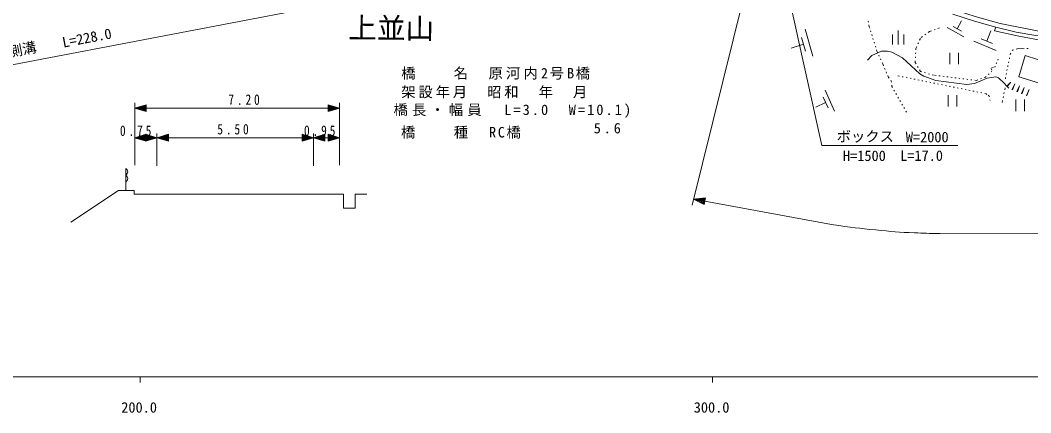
# Model space of a CAD drawing. Units: millimetres, scale not verified. Extents: x 40000 to 680000, y 20000 to 380000.
# Drawn here: x 247074 to 423602, y 198715 to 267322 of the extents above; entities that cross this region are included whole.
import ezdxf
from ezdxf.enums import TextEntityAlignment as Align

# ---------------------------------------------------------------- set-up
doc = ezdxf.new("R2010")
doc.units = ezdxf.units.MM
doc.header["$LTSCALE"] = 1000
for name, color, linetype, lineweight in [('M-BGD', 7, 'Continuous', 13), ('M-BMK-HTXT', 7, 'Continuous', 13), ('M-STR-HTXT', 7, 'Continuous', 13), ('M-TTL-BAND', 7, 'Continuous', 13)]:
    doc.layers.add(name, color=color, linetype=linetype, lineweight=lineweight)
doc.styles.add('ＭＳ ゴシック', font='')
doc.styles.get('ＭＳ ゴシック').set_extended_font_data('MS Gothic')

msp = doc.modelspace()

# ---------------------------------------------------------------- linework, layer by layer
at = {"layer": 'M-BGD'}
for p, q in [((409982, 268365), (413792, 267180)), ((395188, 267177), (395228, 266981)), ((410757, 265830), (411481, 267209)), ((413792, 267180), (417518, 266079)), ((384180, 265741), (385540, 261020)), ((395330, 266492), (395393, 266187)), ((395393, 266187), (395467, 265952)), ((395617, 265474), (395676, 265284)), ((395826, 264806), (395886, 264616)), ((399427, 263049), (399427, 264799)), ((400427, 263049), (400427, 265549)), ((401427, 263049), (401427, 264799)), ((405261, 264882), (405096, 264768)), ((405927, 265340), (405673, 265165)), ((406236, 265453), (405927, 265340)), ((406893, 265693), (406705, 265624)), ((407672, 265978), (407363, 265865)), ((411900, 264443), (408973, 266046)), ((411489, 265429), (410025, 266231)), ((415922, 263643), (416648, 265468)), ((417264, 265487), (417518, 266079)), ((383916, 263109), (381724, 262435)), ((383576, 264289), (384256, 261929)), ((396035, 264138), (396095, 263948)), ((396244, 263471), (396304, 263280)), ((403962, 263349), (403882, 263165)), ((404309, 264136), (404164, 263806)), ((404684, 264485), (404430, 264310)), ((417538, 262054), (413656, 263679)), ((416892, 263237), (414952, 264049)), ((396454, 262803), (396514, 262612)), ((396663, 262135), (396737, 261899)), ((396737, 261899), (396845, 261658)), ((403496, 261617), (403485, 261417)), ((403535, 262378), (403522, 262116)), ((403680, 262708), (403535, 262378)), ((409489, 261612), (409489, 259612)), ((410989, 259612), (410989, 261612)), ((420045, 261492), (419997, 261251)), ((420100, 261578), (420045, 261492)), ((420426, 262085), (420370, 261999)), ((420587, 262135), (420426, 262085)), ((421225, 262334), (421064, 262284)), ((422437, 262352), (421225, 262334)), ((423137, 262363), (422937, 262360)), ((397050, 261202), (397132, 261019)), ((397336, 260563), (397418, 260381)), ((397623, 259924), (397731, 259684)), ((397731, 259684), (397867, 259371)), ((403423, 260219), (403409, 259957)), ((403409, 259957), (403570, 259678)), ((403459, 260918), (403449, 260718)), ((417576, 259722), (417656, 259905)), ((417854, 260364), (417918, 260513)), ((419759, 260075), (419719, 259879)), ((419898, 260761), (419858, 260565)), ((398067, 258913), (398147, 258730)), ((398347, 258271), (398427, 258088)), ((403819, 259245), (403919, 259071)), ((404168, 258638), (404328, 258359)), ((404328, 258359), (404556, 258296)), ((405037, 258161), (405230, 258108)), ((405712, 257974), (405904, 257920)), ((406386, 257786), (406614, 257722)), ((416165, 257809), (416311, 257946)), ((416675, 258288), (416773, 258380)), ((416773, 258596), (416699, 258853)), ((416819, 259065), (417083, 259091)), ((417296, 259112), (417314, 259114)), ((417314, 259114), (417378, 259263)), ((419343, 258017), (419303, 257821)), ((419482, 258703), (419442, 258507)), ((419620, 259389), (419581, 259193)), ((398627, 257630), (398763, 257317)), ((398763, 257317), (398840, 257215)), ((399140, 256815), (399216, 256713)), ((399216, 256713), (399243, 256485)), ((399302, 255988), (399330, 255760)), ((400383, 257602), (400649, 257548)), ((401139, 257448), (401335, 257408)), ((401825, 257309), (402021, 257269)), ((402511, 257170), (402707, 257130)), ((403198, 257031), (403394, 256991)), ((403884, 256892), (404080, 256852)), ((404570, 256752), (404766, 256713)), ((405256, 256613), (405452, 256574)), ((405942, 256474), (406138, 256434)), ((406628, 256335), (406824, 256295)), ((406772, 257693), (407068, 257657)), ((407314, 256196), (407510, 256156)), ((407564, 257597), (407763, 257573)), ((408000, 256057), (408196, 256017)), ((408259, 257513), (408458, 257489)), ((408954, 257429), (409153, 257405)), ((409649, 257345), (409848, 257321)), ((410344, 257261), (410543, 257236)), ((411039, 257176), (411237, 257152)), ((411734, 257092), (411932, 257068)), ((412429, 257008), (412627, 256984)), ((413124, 256924), (413322, 256900)), ((413819, 256840), (414114, 256804)), ((414114, 256804), (414344, 256886)), ((414815, 257055), (415003, 257123)), ((415473, 257292), (415703, 257374)), ((415703, 257374), (415801, 257466)), ((419204, 257331), (419156, 257090)), ((419400, 255811), (420133, 256465)), ((419435, 255775), (420133, 256465)), ((419470, 255740), (420133, 256465)), ((420342, 255210), (420800, 256199)), ((420388, 255191), (420800, 256199)), ((420434, 255172), (420800, 256199)), ((387675, 255106), (389333, 251427)), ((399330, 255760), (399452, 255543)), ((399699, 255108), (399798, 254934)), ((400044, 254499), (400143, 254325)), ((408686, 255918), (408882, 255878)), ((409155, 254237), (409155, 252237)), ((409372, 255778), (409568, 255739)), ((410058, 255639), (410254, 255600)), ((410655, 252237), (410655, 254237)), ((410744, 255500), (410940, 255460)), ((411430, 255361), (411626, 255321)), ((412116, 255222), (412312, 255182)), ((412802, 255083), (412998, 255043)), ((413488, 254944), (413684, 254904)), ((414174, 254804), (414370, 254765)), ((414860, 254665), (415056, 254626)), ((415546, 254526), (415813, 254472)), ((415813, 254472), (415945, 254365)), ((418947, 254661), (418908, 254465)), ((419110, 255478), (419045, 255151)), ((419470, 255740), (419400, 255811)), ((420434, 255172), (420342, 255210)), ((421175, 254869), (421637, 255866)), ((421267, 254831), (421175, 254869)), ((421221, 254850), (421637, 255866)), ((421267, 254831), (421637, 255866)), ((422008, 254528), (422473, 255533)), ((422100, 254490), (422008, 254528)), ((422054, 254509), (422473, 255533)), ((422100, 254490), (422473, 255533)), ((422841, 254188), (423309, 255200)), ((422887, 254169), (423309, 255200)), ((422933, 254150), (423309, 255200)), ((387768, 252935), (386066, 252131)), ((387354, 253855), (388183, 252015)), ((400389, 253890), (400488, 253716)), ((400734, 253281), (400833, 253107)), ((401080, 252672), (401178, 252498)), ((416156, 254193), (416350, 254036)), ((416350, 254036), (416376, 253903)), ((416474, 253413), (416501, 253281)), ((418672, 253288), (418607, 252961)), ((418809, 253975), (418770, 253779)), ((420981, 253444), (420981, 251444)), ((422481, 251444), (422481, 253444)), ((422933, 254150), (422841, 254188)), ((401425, 252063), (401523, 251889)), ((401770, 251454), (401893, 251237))]:
    msp.add_line(p, q, dxfattribs=at)
for points in [[(397198, 274800), (397621, 274969), (399907, 273784), (403717, 271837), (407442, 270228), (410998, 268873), (413877, 267942), (418280, 266757), (425561, 265317), (446643, 262862), (471620, 259560)], [(417264, 265487), (421497, 264555), (425900, 263709), (428524, 263370), (430556, 263201), (432944, 263223)], [(417518, 266079), (421074, 265233), (424460, 264640), (433096, 263624)], [(395081, 260322), (395843, 261169), (397536, 261931), (398552, 261931), (399314, 261761), (401177, 260745), (404225, 257951), (404902, 257528), (407019, 256766), (412438, 256089), (413792, 256258), (415994, 257189), (417518, 257443), (417941, 257274), (418957, 256343), (419042, 256173)]]:
    msp.add_lwpolyline(points, dxfattribs=at)
msp.add_lwpolyline([(421497, 257443), (422598, 261169), (426916, 259729), (425900, 256089)], close=True, dxfattribs=at)
msp.add_open_spline([(419042, 256173), (419400, 255811), (419400, 255811), (419758, 255449)], degree=3, dxfattribs=at)
at = {"layer": 'M-STR-HTXT'}
for p, q in [((387090, 245425), (377193, 290105)), ((148037, 240881), (344088, 278345)), ((364439, 235010), (373995, 273636)), ((267068, 241995), (267068, 252865)), ((267068, 251951), (269068, 252551)), ((269068, 251351), (269068, 252551)), ((302865, 251951), (300865, 252551)), ((300865, 252551), (300865, 251351)), ((302865, 241995), (302865, 252865)), ((267068, 251951), (269068, 251351)), ((267068, 251951), (269068, 251951)), ((269068, 252071), (267468, 252071)), ((269068, 251831), (267468, 251831)), ((267868, 252191), (269068, 252191)), ((267868, 251711), (269068, 251711)), ((269068, 252311), (268268, 252311)), ((269068, 251591), (268268, 251591)), ((268668, 252431), (269068, 252431)), ((268668, 251471), (269068, 251471)), ((269068, 251951), (300865, 251951)), ((301265, 252431), (300865, 252431)), ((300865, 252311), (301665, 252311)), ((302065, 252191), (300865, 252191)), ((300865, 252071), (302465, 252071)), ((302865, 251951), (300865, 251351)), ((302865, 251951), (300865, 251951)), ((300865, 251831), (302465, 251831)), ((302065, 251711), (300865, 251711)), ((300865, 251591), (301665, 251591)), ((301265, 251471), (300865, 251471)), ((267068, 246782), (269068, 247382)), ((269068, 247142), (268268, 247142)), ((268668, 247262), (269068, 247262)), ((270966, 246782), (268966, 247382)), ((268966, 247382), (268966, 246182)), ((269366, 247262), (268966, 247262)), ((268966, 247142), (269766, 247142)), ((269068, 246182), (269068, 247382)), ((270966, 241876), (270966, 247544)), ((270966, 246782), (272966, 247382)), ((272966, 247142), (272166, 247142)), ((272566, 247262), (272966, 247262)), ((272966, 246182), (272966, 247382)), ((298299, 246782), (296299, 247382)), ((296299, 247382), (296299, 246182)), ((296699, 247262), (296299, 247262)), ((296299, 247142), (297099, 247142)), ((298299, 241876), (298299, 247544)), ((298299, 246782), (300299, 247382)), ((300299, 247142), (299499, 247142)), ((299899, 247262), (300299, 247262)), ((300299, 246182), (300299, 247382)), ((302865, 246782), (300865, 247382)), ((300865, 247382), (300865, 246182)), ((301265, 247262), (300865, 247262)), ((300865, 247142), (301665, 247142)), ((267068, 246782), (269068, 246182)), ((267068, 246782), (269068, 246782)), ((269068, 246902), (267468, 246902)), ((269068, 246662), (267468, 246662)), ((267868, 247022), (269068, 247022)), ((267868, 246542), (269068, 246542)), ((269068, 246422), (268268, 246422)), ((268668, 246302), (269068, 246302)), ((270166, 247022), (268966, 247022)), ((268966, 246902), (270566, 246902)), ((270966, 246782), (268966, 246182)), ((270966, 246782), (268966, 246782)), ((268966, 246662), (270566, 246662)), ((270166, 246542), (268966, 246542)), ((268966, 246422), (269766, 246422)), ((269366, 246302), (268966, 246302)), ((270966, 246782), (272966, 246182)), ((270966, 246782), (272966, 246782)), ((272966, 246902), (271366, 246902)), ((272966, 246662), (271366, 246662)), ((271766, 247022), (272966, 247022)), ((271766, 246542), (272966, 246542)), ((272966, 246422), (272166, 246422)), ((272566, 246302), (272966, 246302)), ((296299, 246782), (272966, 246782)), ((297499, 247022), (296299, 247022)), ((296299, 246902), (297899, 246902)), ((298299, 246782), (296299, 246182)), ((298299, 246782), (296299, 246782)), ((296299, 246662), (297899, 246662)), ((297499, 246542), (296299, 246542)), ((296299, 246422), (297099, 246422)), ((296699, 246302), (296299, 246302)), ((298299, 246782), (300299, 246182)), ((298299, 246782), (300299, 246782)), ((300299, 246902), (298699, 246902)), ((300299, 246662), (298699, 246662)), ((299099, 247022), (300299, 247022)), ((299099, 246542), (300299, 246542)), ((300299, 246422), (299499, 246422)), ((299899, 246302), (300299, 246302)), ((300865, 246782), (300299, 246782)), ((302065, 247022), (300865, 247022)), ((300865, 246902), (302465, 246902)), ((302865, 246782), (300865, 246182)), ((302865, 246782), (300865, 246782)), ((300865, 246662), (302465, 246662)), ((302065, 246542), (300865, 246542)), ((300865, 246422), (301665, 246422)), ((301265, 246302), (300865, 246302)), ((410883, 245425), (387090, 245425)), ((265506, 237535), (265506, 241435)), ((255916, 232043), (264230, 237535)), ((264230, 237535), (266972, 237535)), ((266972, 237535), (266972, 236933)), ((266972, 236933), (303553, 236933)), ((303553, 236933), (303553, 234499)), ((305573, 234499), (305573, 236933)), ((305573, 236933), (307602, 236933)), ((364694, 236040), (366769, 236270)), ((364694, 236040), (366553, 235090)), ((364694, 236040), (366661, 235680)), ((366639, 235562), (365065, 235850)), ((366683, 235798), (365109, 236086)), ((365437, 235660), (366618, 235444)), ((365524, 236132), (366704, 235916)), ((366596, 235326), (365809, 235470)), ((366726, 236034), (365939, 236178)), ((366181, 235280), (366574, 235208)), ((366354, 236224), (366747, 236152)), ((366553, 235090), (366769, 236270)), ((366661, 235680), (388791, 231624)), ((303553, 234499), (305573, 234499)), ((407760, 230055), (496835, 229857))]:
    msp.add_line(p, q, dxfattribs=at)
for points, knots in [([(265506, 241435), (265691, 241265), (265851, 241114), (265857, 240847), (265863, 240571), (265694, 240413), (265506, 240235)], [0, 0, 0, 0, 1, 1, 1, 2, 2, 2, 2]), ([(265506, 240235), (265691, 240065), (265851, 239914), (265857, 239647), (265863, 239371), (265694, 239213), (265506, 239035)], [0, 0, 0, 0, 1, 1, 1, 2, 2, 2, 2]), ([(388791, 231624), (392506, 231105), (393507, 230956), (396545, 230664), (399170, 230411), (400643, 230269), (403278, 230160), (405028, 230087), (405609, 230070), (407760, 230055)], [0, 0, 0, 0, 1, 1, 1, 2, 2, 2, 3, 3, 3, 3])]:
    msp.add_open_spline(points, degree=3, knots=knots, dxfattribs=at)
at = {"layer": 'M-TTL-BAND'}
for p, q in [((40000, 205000), (579000, 205000)), ((268000, 205000), (268000, 204000)), ((368000, 205000), (368000, 204000))]:
    msp.add_line(p, q, dxfattribs=at)

# ---------------------------------------------------------------- texts
at = {"layer": 'M-BMK-HTXT', "style": 'ＭＳ ゴシック'}
msp.add_text('上並山', height=3666, rotation=359.482, dxfattribs=at).set_placement((311877, 265923), align=Align.MIDDLE_CENTER)
at = {"layer": 'M-STR-HTXT', "style": 'ＭＳ ゴシック'}
for s, p in [('L=228.0', (254711, 261978)), ('側溝', (245250, 260308))]:
    msp.add_text(s, height=1832, rotation=10.818, dxfattribs=at).set_placement(p, align=Align.BOTTOM_LEFT)
for s, p in [('ボックス', (394695, 247014)), ('W=2000', (405511, 246907))]:
    msp.add_text(s, height=1833, dxfattribs=at).set_placement(p, align=Align.MIDDLE_CENTER)
msp.add_text('H=1500\u3000L=17.0', height=1833, rotation=0.124, dxfattribs=at).set_placement((399527, 243642), align=Align.MIDDLE_CENTER)
for s, insert, char_height, attachment_point in [('\\T1.22;橋\u3000\u3000名\u3000原河内2号B橋', (313636, 256940), 1832, 7), ('\\T1.2;架設年月\u3000昭和\u3000年\u3000月', (313636, 253668), 1832, 7), ('\\T1.5;\\W0.8;7.20', (286428, 252503), 1833, 8), ('\\T1.29;橋長・幅員\u3000L=3.0\u3000W=10.1)', (312282, 250269), 1832, 7), ('\\T1.5;\\W0.8;0.75', (267489, 247071), 1833, 8), ('\\T1.5;\\W0.8;5.50', (284494, 247334), 1833, 8), ('\\T1.5;\\W0.8;0.95', (299636, 247071), 1833, 8), ('\\T1.23;橋\u3000\u3000種\u3000RC橋', (313591, 246632), 1832, 7), ('\\T1.4;5.6', (347259, 247515), 1832, 7)]:
    msp.add_mtext(s, dxfattribs=dict(at, insert=insert, char_height=char_height, attachment_point=attachment_point))
at = {"layer": 'M-TTL-BAND', "style": 'ＭＳ ゴシック'}
for s, p in [('200.0', (267844, 198195)), ('300.0', (367844, 198195))]:
    msp.add_text(s, height=1833, dxfattribs=at).set_placement(p, align=Align.BOTTOM_CENTER)

doc.saveas('drawing.dxf')
